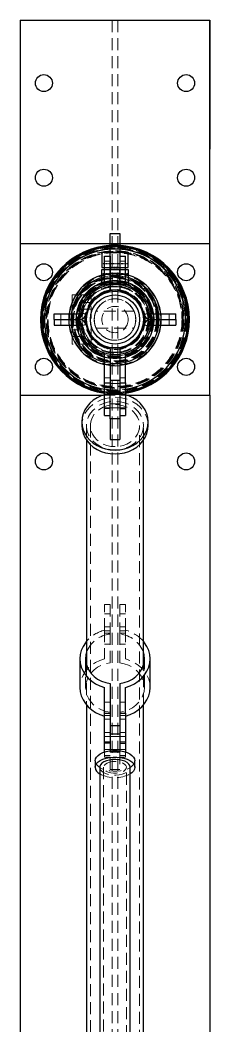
# Model space of a CAD drawing. Header units: millimetres. Extents: x 25083 to 52777, y 24772 to 45779.
# Drawn here: x 47815 to 47915, y 40172 to 40704 of the extents above; entities that cross this region are included whole.
import ezdxf

# ---------------------------------------------------------------- set-up
doc = ezdxf.new("R2010")
doc.units = ezdxf.units.MM
doc.linetypes.add('HIDDEN', pattern=[9.525, 6.35, -3.175])
doc.linetypes.add('VERDECKT', pattern=[0.25, 0.125, -0.125])

# ---------------------------------------------------------------- blocks, each defined once
blk = doc.blocks.new('zw$7318')
at = {"color": 3, "linetype": 'VERDECKT'}
for p, q in [((0, 11.1), (14, 11.1)), ((0, 5.9), (14, 5.9))]:
    blk.add_line(p, q, dxfattribs=at)
at = {"color": 3}
for points in [[(0, 9), (14, 9), (14, 17), (0, 17)], [(0, 8), (14, 8), (14, 0), (0, 0)]]:
    blk.add_lwpolyline(points, close=True, dxfattribs=at)
at = {"color": 3, "linetype": 'VERDECKT'}
for points in [[(4.5, 17), (9.5, 17), (9.5, 9), (4.5, 9)], [(4.5, 0), (9.5, 0), (9.5, 8), (4.5, 8)]]:
    blk.add_lwpolyline(points, close=True, dxfattribs=at)
blk = doc.blocks.new('zw$C4D1')
at = {"color": 4, "linetype": 'Continuous', "lineweight": 25}
for p, q in [((0, 21.5), (13.43, 21.5)), ((0, 18.5), (0, 21.5)), ((13.43, 18.5), (13.43, 21.5)), ((16.87, 21.36), (13.92, 21.91)), ((47.33, 21.36), (50.28, 21.91)), ((50.77, 21.5), (64.2, 21.5)), ((50.77, 18.5), (50.77, 21.5)), ((64.2, 18.5), (64.2, 21.5)), ((0, 18.5), (13.43, 18.5)), ((0, 18.5), (0, 15.5)), ((13.43, 18.5), (13.43, 15.5)), ((50.77, 18.5), (64.2, 18.5)), ((50.77, 18.5), (50.77, 15.5)), ((64.2, 18.5), (64.2, 15.5)), ((0, 15.5), (13.43, 15.5)), ((16.87, 15.64), (13.92, 15.09)), ((47.33, 15.64), (50.28, 15.09)), ((50.77, 15.5), (64.2, 15.5))]:
    blk.add_line(p, q, dxfattribs=at)
at = {"color": 4, "linetype": 'HIDDEN', "lineweight": 18}
for p, q in [((3.5, 21.5), (3.5, 18.5)), ((9.5, 18.5), (9.5, 21.5)), ((13.43, 18.5), (13.43, 21.5)), ((16.87, 21.36), (13.92, 21.91)), ((47.33, 21.36), (50.28, 21.91)), ((50.77, 18.5), (50.77, 21.5)), ((54.7, 21.5), (54.7, 18.5)), ((60.7, 18.5), (60.7, 21.5)), ((3.5, 18.5), (3.5, 15.5)), ((9.5, 15.5), (9.5, 18.5)), ((13.43, 18.5), (13.43, 15.5)), ((50.77, 18.5), (50.77, 15.5)), ((54.7, 18.5), (54.7, 15.5)), ((60.7, 15.5), (60.7, 18.5)), ((16.87, 15.64), (13.92, 15.09)), ((47.33, 15.64), (50.28, 15.09))]:
    blk.add_line(p, q, dxfattribs=at)
at = {"color": 1}
blk.add_lwpolyline([(29.6, 64), (34.6, 64), (34.6, 34), (29.6, 34)], close=True, dxfattribs=at)
at = {"color": 4, "linetype": 'Continuous', "lineweight": 25}
for centre, radius, start, end in [((32.1, 18.5), 18.5, 10.6151, 169.3849), ((32.1, 18.5), 15.5, 10.6151, 169.3849), ((13.43, 22), 0.5, 270, 349.3849), ((13.43, 22), 3.5, 270, 349.3849), ((50.77, 22), 3.5, 190.6151, 270), ((50.77, 22), 0.5, 190.6151, 270), ((13.43, 15), 3.5, 10.6151, 90), ((50.77, 15), 3.5, 90, 169.3849), ((13.43, 15), 0.5, 10.6151, 90), ((32.1, 18.5), 18.5, 190.6151, 349.3849), ((32.1, 18.5), 15.5, 190.6151, 349.3849), ((50.77, 15), 0.5, 90, 169.3849)]:
    blk.add_arc(centre, radius, start, end, dxfattribs=at)
at = {"color": 1}
blk.add_blockref('zw$7318', (25.1, 37), dxfattribs=at)

msp = doc.modelspace()

# ---------------------------------------------------------------- linework, layer by layer
at = {"color": 7, "linetype": 'Continuous', "lineweight": 25}
for p, q in [((47815.298, 40703.711), (47815.298, 40505.411)), ((47815.298, 40703.711), (47815.298, 40635.411)), ((47815.298, 40703.711), (47915.298, 40703.711)), ((47915.298, 40505.411), (47915.298, 40703.711)), ((47915.298, 40703.711), (47915.298, 40635.411)), ((47915.298, 40585.411), (47815.298, 40585.411)), ((47859.798, 40563.074), (47859.798, 40578.911)), ((47859.798, 40578.911), (47862.798, 40578.911)), ((47862.798, 40578.911), (47862.798, 40560.708)), ((47867.798, 40578.911), (47867.798, 40560.708)), ((47867.798, 40578.911), (47870.798, 40578.911)), ((47870.798, 40563.074), (47870.798, 40578.911)), ((47862.798, 40530.114), (47862.798, 40511.911)), ((47867.798, 40530.114), (47867.798, 40511.911)), ((47859.798, 40511.911), (47859.798, 40527.747)), ((47870.798, 40511.911), (47870.798, 40527.747)), ((47867.798, 40513.261), (47862.798, 40513.261)), ((47859.798, 40511.911), (47862.798, 40511.911)), ((47859.798, 40498.346), (47859.798, 40511.911)), ((47862.798, 40511.911), (47862.798, 40505.209)), ((47867.798, 40511.911), (47870.798, 40511.911)), ((47867.798, 40511.911), (47867.798, 40505.209)), ((47870.798, 40511.911), (47870.798, 40498.346)), ((47815.298, 40505.411), (47859.107, 40505.411)), ((47815.298, 40505.411), (47815.298, 39887.56)), ((47862.798, 40492.846), (47862.798, 40505.209)), ((47867.798, 40505.209), (47867.798, 40492.846)), ((47871.488, 40505.411), (47915.298, 40505.411)), ((47915.298, 40505.411), (47915.298, 39887.56)), ((47862.798, 40498.346), (47859.798, 40498.346)), ((47859.798, 40494.761), (47859.798, 40498.346)), ((47867.798, 40498.346), (47870.798, 40498.346)), ((47870.798, 40498.346), (47870.798, 40494.761)), ((47859.798, 40494.761), (47862.798, 40494.761)), ((47867.798, 40492.846), (47862.798, 40492.846)), ((47862.798, 40492.846), (47862.798, 40481.986)), ((47867.798, 40494.761), (47870.798, 40494.761)), ((47867.798, 40492.846), (47867.798, 40481.986)), ((47847.798, 40491.401), (47847.798, 40489.333)), ((47882.798, 40489.333), (47882.798, 40491.401)), ((47850.298, 40481.618), (47850.298, 40362.721)), ((47862.798, 40481.986), (47867.798, 40481.986)), ((47880.298, 40362.721), (47880.298, 40481.618)), ((47846.798, 40366.063), (47846.798, 40350.859)), ((47883.798, 40350.859), (47883.798, 40366.063)), ((47859.798, 40337.39), (47859.798, 40350.945)), ((47862.798, 40352.97), (47862.798, 40337.39)), ((47867.798, 40352.97), (47867.798, 40337.39)), ((47870.798, 40337.39), (47870.798, 40350.945)), ((47850.298, 40341.591), (47850.298, 40127.358)), ((47859.798, 40337.39), (47862.798, 40337.39)), ((47859.798, 40321.486), (47859.798, 40337.39)), ((47862.798, 40337.39), (47862.798, 40326.461)), ((47867.798, 40337.39), (47870.798, 40337.39)), ((47867.798, 40337.39), (47867.798, 40326.461)), ((47870.798, 40337.39), (47870.798, 40321.486)), ((47880.298, 40127.358), (47880.298, 40341.591)), ((47867.798, 40330.529), (47862.798, 40330.529)), ((47862.798, 40321.486), (47859.798, 40321.486)), ((47859.798, 40316.739), (47859.798, 40321.486)), ((47862.798, 40326.183), (47862.798, 40326.461)), ((47862.798, 40326.183), (47862.798, 40317.388)), ((47867.798, 40326.183), (47862.798, 40326.183)), ((47867.798, 40326.461), (47867.798, 40326.183)), ((47867.798, 40326.183), (47867.798, 40317.388)), ((47867.798, 40321.486), (47870.798, 40321.486)), ((47870.798, 40321.486), (47870.798, 40316.739)), ((47854.798, 40312.114), (47854.798, 40308.69)), ((47875.798, 40308.69), (47875.798, 40312.114)), ((47857.298, 40308.69), (47857.298, 40141.026)), ((47873.298, 40141.026), (47873.298, 40308.69))]:
    msp.add_line(p, q, dxfattribs=at)
at = {"color": 7, "linetype": 'HIDDEN', "lineweight": 18}
for p, q in [((47863.798, 40703.711), (47863.798, 38386.238)), ((47866.798, 40703.711), (47866.798, 38386.238)), ((47862.798, 40576.261), (47859.798, 40576.261)), ((47870.798, 40576.261), (47867.798, 40576.261)), ((47859.798, 40569.261), (47862.798, 40569.261)), ((47867.798, 40569.261), (47870.798, 40569.261)), ((47842.798, 40554.411), (47842.798, 40558.411)), ((47842.798, 40558.411), (47852.798, 40558.411)), ((47852.798, 40558.411), (47852.798, 40554.411)), ((47852.798, 40554.411), (47842.798, 40554.411)), ((47842.798, 40554.411), (47842.798, 40536.411)), ((47852.798, 40550.911), (47842.798, 40550.911)), ((47852.798, 40536.411), (47852.798, 40554.411)), ((47848.577, 40549.911), (47846.516, 40549.911)), ((47854.329, 40545.411), (47854.331, 40545.608)), ((47854.333, 40545.108), (47854.329, 40545.411)), ((47875.292, 40549.911), (47855.3, 40549.911)), ((47876.263, 40545.151), (47876.266, 40545.411)), ((47876.266, 40545.411), (47876.264, 40545.616)), ((47884.087, 40549.911), (47882.025, 40549.911)), ((47842.798, 40539.911), (47852.798, 40539.911)), ((47846.508, 40540.911), (47848.57, 40540.911)), ((47855.301, 40540.911), (47875.297, 40540.911)), ((47882.018, 40540.911), (47884.079, 40540.911)), ((47842.798, 40536.411), (47852.798, 40536.411)), ((47842.798, 40532.411), (47842.798, 40536.411)), ((47852.798, 40536.411), (47852.798, 40532.411)), ((47852.798, 40532.411), (47842.798, 40532.411)), ((47862.798, 40521.561), (47859.798, 40521.561)), ((47870.798, 40521.561), (47867.798, 40521.561)), ((47859.798, 40514.561), (47862.798, 40514.561)), ((47867.798, 40514.561), (47870.798, 40514.561)), ((47862.798, 40511.676), (47867.798, 40511.676)), ((47859.107, 40505.411), (47871.488, 40505.411)), ((47862.798, 40505.761), (47859.798, 40505.761)), ((47867.798, 40505.761), (47862.798, 40505.761)), ((47870.798, 40505.761), (47867.798, 40505.761)), ((47859.798, 40498.761), (47862.798, 40498.761)), ((47862.798, 40498.346), (47859.798, 40498.346)), ((47867.798, 40500.816), (47862.798, 40500.816)), ((47862.798, 40498.761), (47867.798, 40498.761)), ((47867.798, 40498.761), (47870.798, 40498.761)), ((47867.798, 40498.346), (47870.798, 40498.346)), ((47850.298, 40489.333), (47850.298, 40481.618)), ((47852.298, 40489.333), (47852.298, 40049.298)), ((47878.298, 40049.298), (47878.298, 40489.333)), ((47880.298, 40481.618), (47880.298, 40489.333)), ((47859.798, 40381.181), (47859.798, 40394.736)), ((47859.798, 40394.736), (47862.798, 40394.736)), ((47862.798, 40394.736), (47862.798, 40379.156)), ((47867.798, 40394.736), (47867.798, 40379.156)), ((47867.798, 40394.736), (47870.798, 40394.736)), ((47870.798, 40381.181), (47870.798, 40394.736)), ((47862.798, 40389.869), (47859.798, 40389.869)), ((47870.798, 40389.869), (47867.798, 40389.869)), ((47859.798, 40382.869), (47862.798, 40382.869)), ((47859.798, 40381.181), (47859.798, 40365.978)), ((47862.798, 40380.871), (47859.798, 40380.871)), ((47867.798, 40382.869), (47870.798, 40382.869)), ((47870.798, 40380.871), (47867.798, 40380.871)), ((47870.798, 40381.181), (47870.798, 40365.978)), ((47859.798, 40379.532), (47862.798, 40379.532)), ((47862.798, 40363.952), (47862.798, 40379.156)), ((47867.798, 40379.532), (47870.798, 40379.532)), ((47867.798, 40363.952), (47867.798, 40379.156)), ((47859.798, 40373.871), (47862.798, 40373.871)), ((47867.798, 40373.871), (47870.798, 40373.871)), ((47849.798, 40366.063), (47849.798, 40350.859)), ((47880.798, 40350.859), (47880.798, 40366.063)), ((47850.298, 40362.721), (47850.298, 40341.591)), ((47880.298, 40341.591), (47880.298, 40362.721)), ((47862.798, 40343.051), (47859.798, 40343.051)), ((47870.798, 40343.051), (47867.798, 40343.051)), ((47859.798, 40336.051), (47862.798, 40336.051)), ((47862.798, 40334.053), (47859.798, 40334.053)), ((47867.798, 40336.051), (47870.798, 40336.051)), ((47870.798, 40334.053), (47867.798, 40334.053)), ((47859.798, 40327.053), (47862.798, 40327.053)), ((47867.798, 40327.053), (47870.798, 40327.053)), ((47862.798, 40325.029), (47859.798, 40325.029)), ((47859.798, 40322.187), (47862.798, 40322.187)), ((47867.798, 40325.029), (47862.798, 40325.029)), ((47870.798, 40325.029), (47867.798, 40325.029)), ((47867.798, 40322.187), (47870.798, 40322.187)), ((47859.798, 40318.029), (47862.798, 40318.029)), ((47859.798, 40314.029), (47859.798, 40316.739)), ((47862.798, 40318.029), (47867.798, 40318.029)), ((47862.798, 40317.388), (47862.798, 40316.768)), ((47862.798, 40316.875), (47867.798, 40316.875)), ((47862.798, 40316.768), (47867.798, 40316.768)), ((47862.798, 40307.46), (47862.798, 40316.768)), ((47867.798, 40318.029), (47870.798, 40318.029)), ((47867.798, 40317.388), (47867.798, 40316.768)), ((47867.798, 40316.768), (47867.798, 40307.46)), ((47870.798, 40316.739), (47870.798, 40314.029)), ((47862.798, 40314.87), (47859.798, 40314.87)), ((47859.798, 40314.029), (47862.798, 40314.029)), ((47867.798, 40314.87), (47870.798, 40314.87)), ((47867.798, 40314.029), (47870.798, 40314.029)), ((47859.298, 40308.69), (47859.298, 40137.51)), ((47867.798, 40307.46), (47862.798, 40307.46)), ((47871.298, 40137.51), (47871.298, 40308.69))]:
    msp.add_line(p, q, dxfattribs=at)
at = {"color": 7, "linetype": 'HIDDEN', "lineweight": 18, "flags": 128}
for points in [[(47862.798, 40569.704), (47862.354, 40569.654), (47859.798, 40569.205)], [(47859.798, 40568.011), (47860.322, 40568.132), (47862.798, 40568.536)], [(47859.798, 40567.953), (47860.334, 40568.077), (47862.798, 40568.479)], [(47870.798, 40569.205), (47868.241, 40569.654), (47867.798, 40569.704)], [(47867.798, 40568.536), (47868.865, 40568.395), (47870.798, 40568.011)], [(47867.798, 40568.479), (47868.857, 40568.34), (47870.798, 40567.953)], [(47859.798, 40563.919), (47861.369, 40564.315), (47862.798, 40564.557)], [(47867.798, 40564.557), (47869.226, 40564.315), (47870.798, 40563.919)], [(47862.798, 40526.265), (47861.369, 40526.506), (47859.798, 40526.902)], [(47870.798, 40526.902), (47869.226, 40526.506), (47867.798, 40526.265)], [(47862.798, 40522.342), (47860.334, 40522.745), (47859.798, 40522.869)], [(47862.798, 40522.286), (47860.322, 40522.69), (47859.798, 40522.811)], [(47859.798, 40521.617), (47862.354, 40521.167), (47862.798, 40521.118)], [(47870.798, 40522.869), (47868.857, 40522.482), (47867.798, 40522.342)], [(47870.798, 40522.811), (47868.865, 40522.427), (47867.798, 40522.286)], [(47867.798, 40521.118), (47868.241, 40521.167), (47870.798, 40521.617)], [(47882.798, 40489.333), (47882.62, 40491.464), (47882.089, 40493.552), (47881.216, 40495.555), (47880.02, 40497.43), (47878.523, 40499.141), (47876.758, 40500.652), (47874.759, 40501.933), (47872.567, 40502.957), (47870.228, 40503.704), (47867.788, 40504.158), (47865.298, 40504.311), (47862.807, 40504.158), (47860.367, 40503.704), (47858.028, 40502.957), (47855.836, 40501.933), (47853.838, 40500.652), (47852.072, 40499.141), (47850.576, 40497.43), (47849.379, 40495.555), (47848.507, 40493.552), (47847.976, 40491.464), (47847.798, 40489.333)], [(47880.298, 40489.333), (47880.122, 40487.373), (47879.599, 40485.459), (47878.74, 40483.636), (47877.567, 40481.946), (47876.105, 40480.43), (47874.391, 40479.122), (47872.463, 40478.054), (47870.368, 40477.25), (47868.154, 40476.729), (47865.872, 40476.503), (47863.577, 40476.579), (47861.323, 40476.953), (47859.162, 40477.617), (47857.144, 40478.556), (47855.318, 40479.748), (47853.725, 40481.164), (47852.404, 40482.772), (47851.385, 40484.533), (47850.692, 40486.407), (47850.342, 40488.35), (47850.342, 40490.315), (47850.692, 40492.258), (47851.385, 40494.132), (47852.404, 40495.893), (47853.725, 40497.501), (47855.318, 40498.917), (47857.144, 40500.109), (47859.162, 40501.048), (47861.323, 40501.712), (47863.577, 40502.086), (47865.872, 40502.162), (47868.154, 40501.936), (47870.368, 40501.415), (47872.463, 40500.611), (47874.391, 40499.543), (47876.105, 40498.235), (47877.567, 40496.719), (47878.74, 40495.029), (47879.599, 40493.206), (47880.122, 40491.292), (47880.298, 40489.333)], [(47865.298, 40478.206), (47863.158, 40478.358), (47861.077, 40478.809), (47859.11, 40479.547), (47857.313, 40480.552), (47855.733, 40481.797), (47854.415, 40483.247), (47853.393, 40484.863), (47852.695, 40486.601), (47852.342, 40488.414), (47852.342, 40490.251), (47852.695, 40492.064), (47853.393, 40493.802), (47854.415, 40495.418), (47855.733, 40496.869), (47857.313, 40498.113), (47859.11, 40499.118), (47861.077, 40499.856), (47863.158, 40500.308), (47865.298, 40500.459), (47867.437, 40500.308), (47869.519, 40499.856), (47871.485, 40499.118), (47873.282, 40498.113), (47874.862, 40496.869), (47876.181, 40495.418), (47877.203, 40493.802), (47877.9, 40492.064), (47878.253, 40490.251), (47878.253, 40488.414), (47877.9, 40486.601), (47877.203, 40484.863), (47876.181, 40483.247), (47874.862, 40481.797), (47873.282, 40480.552), (47871.485, 40479.547), (47869.519, 40478.809), (47867.437, 40478.358), (47865.298, 40478.206)], [(47859.798, 40365.978), (47857.37, 40365.166), (47855.1, 40364.071), (47853.032, 40362.713), (47851.207, 40361.12), (47849.663, 40359.324), (47848.428, 40357.359), (47847.528, 40355.265), (47846.981, 40353.085), (47846.798, 40350.859)], [(47862.798, 40337.767), (47860.444, 40338.26), (47858.208, 40339.062), (47856.146, 40340.152), (47854.308, 40341.504), (47852.738, 40343.085), (47851.476, 40344.856), (47850.551, 40346.774), (47849.987, 40348.791), (47849.798, 40350.859), (47849.987, 40352.928), (47850.551, 40354.945), (47851.476, 40356.863), (47852.738, 40358.634), (47854.308, 40360.215), (47856.146, 40361.567), (47858.208, 40362.657), (47860.444, 40363.459), (47862.798, 40363.952)], [(47867.798, 40363.952), (47870.152, 40363.459), (47872.387, 40362.657), (47874.449, 40361.567), (47876.288, 40360.215), (47877.857, 40358.634), (47879.12, 40356.863), (47880.044, 40354.945), (47880.608, 40352.928), (47880.798, 40350.859), (47880.608, 40348.791), (47880.044, 40346.774), (47879.12, 40344.856), (47877.857, 40343.085), (47876.288, 40341.504), (47874.449, 40340.152), (47872.387, 40339.062), (47870.152, 40338.26), (47867.798, 40337.767)], [(47883.798, 40350.859), (47883.614, 40353.085), (47883.067, 40355.265), (47882.167, 40357.359), (47880.933, 40359.324), (47879.388, 40361.12), (47877.563, 40362.713), (47875.496, 40364.071), (47873.225, 40365.166), (47870.798, 40365.978)], [(47875.798, 40312.114), (47875.619, 40311.116), (47875.089, 40310.153), (47874.225, 40309.256), (47873.057, 40308.456), (47871.625, 40307.781), (47869.978, 40307.253), (47868.171, 40306.891), (47866.266, 40306.707), (47864.329, 40306.707), (47862.424, 40306.891), (47860.617, 40307.253), (47858.97, 40307.781), (47857.538, 40308.456), (47856.37, 40309.256), (47855.507, 40310.153), (47854.976, 40311.116), (47854.798, 40312.114), (47854.798, 40312.114)], [(47865.298, 40311.793), (47863.806, 40311.696), (47862.407, 40311.409), (47861.19, 40310.952), (47860.232, 40310.353), (47859.591, 40309.649), (47859.31, 40308.885), (47859.404, 40308.109), (47859.869, 40307.369), (47860.675, 40306.713), (47861.771, 40306.18), (47863.089, 40305.806), (47864.546, 40305.612), (47866.05, 40305.612), (47867.506, 40305.806), (47868.824, 40306.18), (47869.921, 40306.713), (47870.727, 40307.369), (47871.191, 40308.109), (47871.286, 40308.885), (47871.004, 40309.649), (47870.364, 40310.353), (47869.405, 40310.952), (47868.188, 40311.409), (47866.79, 40311.696), (47865.298, 40311.793)], [(47857.298, 40308.69), (47857.345, 40308.243), (47857.716, 40307.369), (47858.443, 40306.558), (47859.49, 40305.845), (47860.808, 40305.266), (47862.337, 40304.847), (47864.003, 40304.608), (47865.731, 40304.559), (47867.438, 40304.704), (47869.045, 40305.035), (47870.477, 40305.537), (47871.666, 40306.187), (47872.558, 40306.953), (47873.111, 40307.801), (47873.298, 40308.69)]]:
    msp.add_lwpolyline(points, dxfattribs=at)
at = {"color": 7, "linetype": 'Continuous', "lineweight": 25, "flags": 128}
for points in [[(47867.798, 40569.704), (47865.298, 40569.833), (47862.798, 40569.704)], [(47862.798, 40521.118), (47865.298, 40520.989), (47867.798, 40521.118)], [(47847.798, 40491.401), (47847.976, 40489.269), (47848.507, 40487.181), (47849.379, 40485.179), (47850.576, 40483.303), (47852.072, 40481.592), (47853.838, 40480.081), (47855.836, 40478.801), (47858.028, 40477.776), (47860.367, 40477.03), (47862.807, 40476.575), (47865.298, 40476.423), (47867.788, 40476.575), (47870.228, 40477.03), (47872.567, 40477.776), (47874.759, 40478.801), (47876.758, 40480.081), (47878.523, 40481.592), (47880.02, 40483.303), (47881.216, 40485.179), (47882.089, 40487.181), (47882.62, 40489.269), (47882.798, 40491.401), (47882.62, 40493.533), (47882.089, 40495.621), (47881.216, 40497.623), (47880.02, 40499.499), (47878.523, 40501.21), (47876.758, 40502.721), (47874.759, 40504.002), (47872.567, 40505.026), (47870.798, 40505.62)], [(47859.798, 40505.62), (47858.028, 40505.026), (47855.836, 40504.002), (47853.838, 40502.721), (47852.072, 40501.21), (47850.576, 40499.499), (47849.379, 40497.623), (47848.507, 40495.621), (47847.976, 40493.533), (47847.798, 40491.401)], [(47847.798, 40489.333), (47847.976, 40487.201), (47848.507, 40485.113), (47849.379, 40483.11), (47850.576, 40481.235), (47852.072, 40479.524), (47853.838, 40478.013), (47855.836, 40476.732), (47858.028, 40475.708), (47860.367, 40474.961), (47862.807, 40474.507), (47865.298, 40474.354), (47867.788, 40474.507), (47870.228, 40474.961), (47872.567, 40475.708), (47874.759, 40476.732), (47876.758, 40478.013), (47878.523, 40479.524), (47880.02, 40481.235), (47881.216, 40483.11), (47882.089, 40485.113), (47882.62, 40487.201), (47882.798, 40489.333)], [(47850.298, 40375.331), (47849.663, 40374.527), (47848.428, 40372.563), (47847.528, 40370.469), (47846.981, 40368.288), (47846.798, 40366.063), (47846.981, 40363.838), (47847.528, 40361.657), (47848.428, 40359.564), (47849.663, 40357.599), (47851.207, 40355.802), (47853.032, 40354.21), (47855.1, 40352.852), (47857.37, 40351.756), (47859.798, 40350.945)], [(47870.798, 40350.945), (47873.225, 40351.756), (47875.496, 40352.852), (47877.563, 40354.21), (47879.388, 40355.802), (47880.933, 40357.599), (47882.167, 40359.564), (47883.067, 40361.657), (47883.614, 40363.838), (47883.798, 40366.063), (47883.614, 40368.288), (47883.067, 40370.469), (47882.167, 40372.563), (47880.933, 40374.527), (47880.298, 40375.331)], [(47850.298, 40369.406), (47849.987, 40368.131), (47849.798, 40366.063), (47849.987, 40363.995), (47850.551, 40361.977), (47851.476, 40360.06), (47852.738, 40358.289), (47854.308, 40356.708), (47856.146, 40355.356), (47858.208, 40354.266), (47860.444, 40353.464), (47862.798, 40352.97)], [(47867.798, 40352.97), (47870.152, 40353.464), (47872.387, 40354.266), (47874.449, 40355.356), (47876.288, 40356.708), (47877.857, 40358.289), (47879.12, 40360.06), (47880.044, 40361.977), (47880.608, 40363.995), (47880.798, 40366.063), (47880.608, 40368.131), (47880.298, 40369.406)], [(47846.798, 40350.859), (47846.981, 40348.634), (47847.528, 40346.453), (47848.428, 40344.36), (47849.663, 40342.395), (47851.207, 40340.599), (47853.032, 40339.006), (47855.1, 40337.648), (47857.37, 40336.553), (47859.798, 40335.741)], [(47870.798, 40335.741), (47873.225, 40336.553), (47875.496, 40337.648), (47877.563, 40339.006), (47879.388, 40340.599), (47880.933, 40342.395), (47882.167, 40344.36), (47883.067, 40346.453), (47883.614, 40348.634), (47883.798, 40350.859)], [(47854.798, 40312.114), (47854.976, 40313.112), (47855.507, 40314.076), (47856.37, 40314.973), (47857.538, 40315.772), (47858.97, 40316.447), (47860.617, 40316.975), (47862.424, 40317.337), (47864.329, 40317.521), (47866.266, 40317.521), (47868.171, 40317.337), (47869.978, 40316.975), (47871.625, 40316.447), (47873.057, 40315.772), (47874.225, 40314.973), (47875.089, 40314.076), (47875.619, 40313.112), (47875.798, 40312.114), (47875.798, 40312.114)], [(47854.798, 40308.69), (47854.976, 40309.688), (47855.507, 40310.652), (47856.37, 40311.549), (47857.538, 40312.349), (47858.97, 40313.024), (47860.617, 40313.551), (47862.424, 40313.913), (47864.329, 40314.097), (47866.266, 40314.097), (47868.171, 40313.913), (47869.978, 40313.551), (47871.625, 40313.024), (47873.057, 40312.349), (47874.225, 40311.549), (47875.089, 40310.652), (47875.619, 40309.688), (47875.798, 40308.69), (47875.619, 40307.693), (47875.089, 40306.729), (47874.225, 40305.832), (47873.298, 40305.174)], [(47873.298, 40308.69), (47873.111, 40309.58), (47872.558, 40310.428), (47871.666, 40311.194), (47870.477, 40311.844), (47869.045, 40312.346), (47867.438, 40312.677), (47865.731, 40312.821), (47864.003, 40312.773), (47862.337, 40312.534), (47860.808, 40312.115), (47859.49, 40311.535), (47858.443, 40310.823), (47857.716, 40310.011), (47857.345, 40309.138), (47857.298, 40308.69)]]:
    msp.add_lwpolyline(points, dxfattribs=at)
at = {"color": 8, "linetype": 'Continuous', "lineweight": 25, "flags": 128}
for points in [[(47862.798, 40565.866), (47865.298, 40566.018), (47867.798, 40565.866)], [(47867.798, 40524.956), (47865.298, 40524.804), (47862.798, 40524.956)]]:
    msp.add_lwpolyline(points, dxfattribs=at)
at = {"color": 7, "linetype": 'Continuous', "lineweight": 25}
for centre, radius in [((47827.798, 40670.411), 4.5), ((47902.798, 40670.411), 4.5), ((47827.798, 40620.411), 4.5), ((47902.798, 40620.411), 4.5), ((47827.798, 40570.411), 4.5), ((47902.798, 40570.411), 4.5), ((47865.298, 40545.411), 15), ((47865.298, 40545.411), 13), ((47827.798, 40520.411), 4.5), ((47902.798, 40520.411), 4.5), ((47827.798, 40470.411), 4.5), ((47902.798, 40470.411), 4.5)]:
    msp.add_circle(centre, radius, dxfattribs=at)
at = {"color": 7, "linetype": 'HIDDEN', "lineweight": 18}
for radius in [39.08, 39.005, 39.004, 38.673, 38.673, 38.597, 38.597, 38.45, 38.015, 37.812, 37.812, 37.737, 37.736, 37.695, 37.405, 37.405, 37.329, 37.329, 36.323, 36.261, 36.163, 36.161, 35.958, 35.957, 35.882, 35.881, 35.86, 35.55, 35.55, 35.474, 35.474, 35.333, 24.08, 22.702, 22.638, 22.478, 22.435, 22.435, 22.409, 22.408, 22.396, 22.379, 22.359, 22.359, 22.341, 22.298, 22.071, 22.028, 22.028, 21.952, 21.952, 21.904, 21.811, 20.604, 20.553, 20.553, 20.455, 20.401, 20.401, 20.35, 20.349, 20.349, 20.325, 20.274, 20.274, 20.273, 20.273, 20.224, 20.204, 19.994, 19.969, 19.943, 19.942, 19.942, 19.918, 19.918, 19.867, 19.867, 19.866, 19.866, 19.767, 19.725, 19.725, 17.747, 17.413, 15.908, 10.921, 10.921, 10.908, 6.969]:
    msp.add_circle((47865.298, 40545.411), radius, dxfattribs=at)
at = {"color": 7, "linetype": 'Continuous', "lineweight": 25}
for centre, radius, start, end in [((47865.298, 40545.411), 39.283, 0, 261.95167), ((47865.298, 40545.411), 39.08, 0, 261.9096), ((47865.298, 40545.411), 38.972, 0, 261.88688), ((47865.298, 40545.411), 38.456, 0, 261.77726), ((47865.298, 40545.411), 37.188, 278.50514, 180), ((47865.298, 40545.411), 24.422, 103.01527, 256.98473), ((47865.298, 40545.411), 23.26, 103.67783, 180), ((47865.298, 40545.411), 23.26, 83.82977, 96.17023), ((47865.298, 40545.411), 24.422, 0, 76.98473), ((47865.298, 40545.411), 23.26, 283.67783, 76.32217), ((47865.298, 40545.411), 19.308, 106.54988, 180), ((47865.298, 40545.411), 18.5, 107.29534, 252.70466), ((47865.298, 40545.411), 15.5, 99.2818, 260.7182), ((47865.298, 40545.411), 19.308, 82.56061, 97.43939), ((47865.298, 40545.411), 17.308, 81.69524, 98.30476), ((47865.298, 40545.411), 15.5, 279.2818, 80.7182), ((47865.298, 40545.411), 19.308, 286.54988, 73.45012), ((47865.298, 40545.411), 18.5, 287.29534, 72.70466), ((47865.298, 40545.411), 37.188, 180, 261.49486), ((47865.298, 40545.411), 23.26, 180, 256.32217), ((47865.298, 40545.411), 19.308, 180, 253.45012), ((47865.298, 40545.411), 24.422, 283.01527, 0), ((47865.298, 40545.411), 38.456, 278.22274, 0), ((47865.298, 40545.411), 38.972, 278.11312, 0), ((47865.298, 40545.411), 39.08, 278.0904, 0), ((47865.298, 40545.411), 39.283, 278.04833, 0), ((47865.298, 40545.411), 17.308, 261.69524, 278.30476), ((47865.298, 40545.411), 19.308, 262.56061, 277.43939), ((47865.298, 40545.411), 23.26, 263.82977, 276.17023), ((47859.231, 40309.195), 4.462, 186.49029, 244.32433)]:
    msp.add_arc(centre, radius, start, end, dxfattribs=at)
at = {"color": 8, "linetype": 'Continuous', "lineweight": 25}
for radius, start, end in [(23.204, 103.71146, 180), (23.204, 83.81483, 96.18517), (23.204, 283.71146, 76.28854), (20.607, 105.48, 180), (20.607, 285.48, 74.52), (23.204, 180, 256.28854), (20.607, 180, 254.52), (23.204, 263.81483, 276.18517)]:
    msp.add_arc((47865.298, 40545.411), radius, start, end, dxfattribs=at)
at = {"color": 7, "linetype": 'HIDDEN', "lineweight": 18}
for centre, radius, start, end in [((47865.298, 40545.411), 17.308, 98.30476, 261.69524), ((47865.298, 40545.411), 20.607, 96.96824, 105.48), ((47865.298, 40545.411), 20.607, 74.52, 83.03176), ((47865.298, 40545.411), 17.308, 0, 81.69524), ((47865.298, 40545.411), 10.969, 21.15284, 163.38359), ((47865.298, 40545.411), 10.969, 16.83194, 158.84723), ((47865.298, 40545.411), 17.308, 278.30476, 0), ((47865.298, 40545.411), 10.969, 185.36016, 347.59993), ((47865.298, 40545.411), 10.969, 192.22444, 354.61556), ((47865.298, 40545.411), 20.607, 254.52, 263.03176), ((47865.298, 40545.411), 20.607, 276.96824, 285.48), ((47865.298, 40545.411), 37.188, 261.49486, 278.50514), ((47865.298, 40545.411), 38.456, 261.77726, 278.22274), ((47865.298, 40545.411), 38.972, 261.88688, 278.11312), ((47865.298, 40545.411), 39.08, 261.9096, 278.0904), ((47865.298, 40545.411), 39.283, 261.95167, 278.04833), ((47865.298, 40486.146), 20.237, 74.22951, 105.77049), ((47864.305, 40363.224), 18.515, 104.09021, 139.16175), ((47866.225, 40363.118), 18.633, 40.95302, 75.79502), ((47864.187, 40364.488), 14.734, 95.40906, 160.50172), ((47866.409, 40364.488), 14.734, 19.49828, 84.59094), ((47865.298, 40320.173), 17, 241.92722, 298.07278)]:
    msp.add_arc(centre, radius, start, end, dxfattribs=at)
for points, knots in [([(47855.3, 40549.872), (47855.296, 40549.86), (47855.286, 40549.835), (47855.05, 40549.273), (47854.731, 40548.32), (47854.441, 40546.989), (47854.328, 40545.477), (47854.422, 40544.016), (47854.673, 40542.72), (47854.998, 40541.68), (47855.277, 40541.008), (47855.294, 40540.967), (47855.301, 40540.949)], [0, 0, 0, 0, 0.0783685, 0.1758947, 0.2800471, 0.390609, 0.4977838, 0.5977471, 0.697135, 0.8026801, 0.9133977, 1, 1, 1, 1]), ([(47875.292, 40549.879), (47875.287, 40549.89), (47875.256, 40549.964), (47875.397, 40549.66), (47875.667, 40548.985), (47876.006, 40547.865), (47876.244, 40546.444), (47876.279, 40544.926), (47876.119, 40543.523), (47875.904, 40542.628), (47875.777, 40542.216), (47875.752, 40542.134)], [0, 0, 0, 0, 0.0203406, 0.1493746, 0.2800491, 0.421447, 0.5670346, 0.7041077, 0.8338371, 0.9667481, 1, 1, 1, 1]), ([(47854.844, 40542.134), (47854.728, 40542.504), (47854.559, 40543.047), (47854.479, 40543.775), (47854.454, 40544.007)], [0, 0, 0, 0, 0.6814242, 1, 1, 1, 1]), ([(47855.313, 40540.919), (47855.28, 40540.991), (47855.212, 40541.134), (47854.991, 40541.679), (47854.867, 40542.06), (47854.844, 40542.134)], [0, 0, 0, 0, 0.44251294, 0.89251185, 1, 1, 1, 1]), ([(47875.752, 40542.134), (47875.647, 40541.834), (47875.438, 40541.235), (47875.264, 40540.876), (47875.292, 40540.942), (47875.297, 40540.955)], [0, 0, 0, 0, 0.4450921, 0.89122854, 1, 1, 1, 1])]:
    msp.add_open_spline(points, degree=3, knots=knots, dxfattribs=at)

# ---------------------------------------------------------------- block references
at = {"color": 1}
msp.add_blockref('zw$C4D1', (47833.198, 40526.911), dxfattribs=at)

doc.saveas('drawing.dxf')
